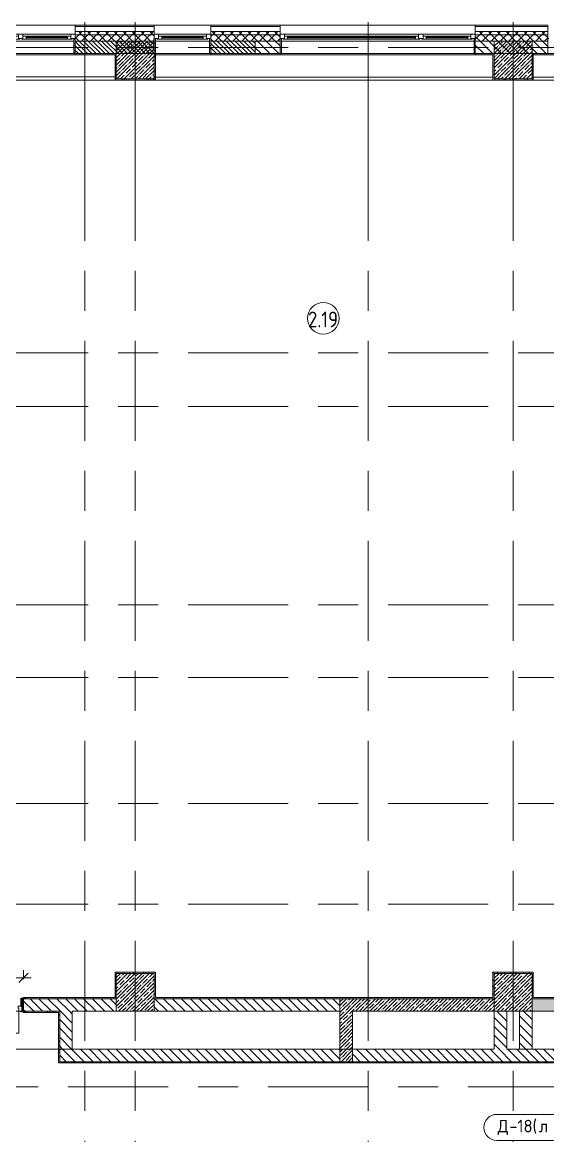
# Model space of a CAD drawing. Header units: millimetres. Extents: x 35363 to 232034, y -8553 to 29000.
# Drawn here: x 46666 to 55010, y 9724 to 27398 of the extents above; entities that cross this region are included whole.
import ezdxf

# ---------------------------------------------------------------- set-up
doc = ezdxf.new("R2010")
doc.units = ezdxf.units.MM
doc.linetypes.add('Осевая', pattern=[3175, 635, -476.25, 1587.5, -476.25])
for name, color, linetype, lineweight in [('A-ANNO-DIMS', 7, 'Continuous', 9), ('A-ANNO-DIMS-100', 7, 'Continuous', 9), ('A-AREA-IDEN', 7, 'Continuous', 9), ('A-DOOR', 7, 'Continuous', 9), ('A-DOOR-FRAM-2', 7, 'Continuous', 9), ('A-DOOR-IDEN', 7, 'Continuous', 9), ('A-GLAZ', 7, 'Continuous', 9), ('A-GLAZ-1', 7, 'Continuous', 13), ('A-WALL', 7, 'Continuous', 9), ('I-WALL', 7, 'Continuous', 9), ('S-COLS', 7, 'Continuous', 9), ('Оси', 7, 'Continuous', 9), ('Оси-2', 7, 'Осевая', 9)]:
    doc.layers.add(name, color=color, linetype=linetype, lineweight=lineweight)
for name, color, linetype, lineweight, true_color in [('A-DOOR-1', 1, 'Continuous', 9, 0xff0000), ('A-DOOR-2', 1, 'Continuous', 13, 0xff0000), ('A-DOOR-FRAM-1', 1, 'Continuous', 13, 0xff0000), ('A-WALL-1', 7, 'Continuous', 9, 0x3c3c3c), ('A-WALL-FNSH-1', 7, 'Continuous', 9, 0x3c3c3c)]:
    doc.layers.add(name, color=color, linetype=linetype, lineweight=lineweight, true_color=true_color)
doc.styles.add('GOST Common', font='GOST_Common.ttf', dxfattribs={"height": 200})
doc.styles.add('GOST Common_1', font='GOST_Common.ttf', dxfattribs={"width": 0.9, "height": 250})
doc.styles.add('ISOCPEUR', font='isocpeur.ttf', dxfattribs={"width": 0.9, "height": 250})
doc.dimstyles.new('ISO-2_5_0_9К_БОЛЬШОЙ', dxfattribs={"dimscale": 304.8, "dimtxt": 248.995294, "dimasz": 0.492126, "dimexe": 0.393701, "dimexo": 0.984252, "dimgap": 0, "dimtad": 1, "dimdec": 0, "dimrnd": 10, "dimzin": 0, "dimdsep": 46, "dimtxsty": 'ISOCPEUR', "dimblk1": 'OBLIQUE', "dimblk2": 'OBLIQUE', "dimsah": 1, "dimcen": 0.09, "dimdle": 0.393701, "dimazin": 0, "dimtfac": 1, "dimtdec": 4, "dimtix": 1, "dimtmove": 0, "dimatfit": 3, "dimfxl": 1, "dimtvp": 1, "dimtolj": 1, "dimtzin": 0, "dimarcsym": 2})
pattern_1 = [(135, (0, 0), (-70.71068, -70.71068), [])]
pattern_2 = [(45, (0, 0), (-57.02463, 57.02463), []), (45, (57.025, 0), (-57.02463, 57.02463), [100.806, -20.161, 3.353, -16.808])]
pattern_3 = [(45, (0, 0), (-70.71068, 70.71068), []), (135, (0, 0), (-70.71068, -70.71068), [])]
pattern_4 = [(0, (0, 0), (121.92, 30.48), [10.058, -81.382, 10.058, -81.382, -487.68]), (0, (0, 0), (121.92, 30.48), [-182.88, 10.058, -172.822, 10.058, -81.382, -213.36]), (0, (0, 0), (121.92, 30.48), [-457.2, 10.058, -50.902, 10.058, -142.342]), (120, (45.72, 15.24), (-87.356454, 90.345817), [10.058, -81.382, 10.058, -81.382, -487.68]), (120, (45.72, 15.24), (-87.356454, 90.345817), [-182.88, 10.058, -172.822, 10.058, -81.382, -213.36]), (120, (45.72, 15.24), (-87.356454, 90.345817), [-457.2, 10.058, -50.902, 10.058, -142.342]), (240, (60.96, 76.2), (-34.563546, -120.825817), [10.058, -81.382, 10.058, -81.382, -487.68]), (240, (60.96, 76.2), (-34.563546, -120.825817), [-182.88, 10.058, -172.822, 10.058, -81.382, -213.36]), (240, (60.96, 76.2), (-34.563546, -120.825817), [-457.2, 10.058, -50.902, 10.058, -142.342])]

# ---------------------------------------------------------------- blocks, each defined once
blk = doc.blocks.new('BSC_Колонна _Прямоугольная - 600х600-23205375-План заполнения и маркировки дверных проемов 2 этажа в осях 12-23')
at = {"layer": 'S-COLS'}
h = blk.add_hatch(dxfattribs=at)
h.set_pattern_fill('FP_23', color=256, style=0, pattern_type=2)
h.set_pattern_definition([(45, (-54460, -12000), (-57.02463, 57.02463), []), (45, (-54402.975, -12000), (-57.02463, 57.02463), [100.806, -20.161, 3.353, -16.808])])
h.paths.add_polyline_path([(-300, -300), (300, -300), (300, 300), (-300, 300)])
for p, q in [((300, 300), (-300, 300)), ((-300, 300), (-300, -300)), ((300, -300), (300, 300)), ((-300, -300), (300, -300))]:
    blk.add_line(p, q, dxfattribs=at)
blk = doc.blocks.new('120_Окно_СКБ_2Ст - 120_Окно_СКБ_2Ст 3100х2500 _мал_створка слева_ 2-19089248-План заполнения и маркировки дверных проемов 2 этажа в осях 12-23')
at = {"layer": 'A-GLAZ'}
for p, q in [((1550, -5), (-1550, -5)), ((-1530, -75), (-1500, -75)), ((-1430, -55), (600, -55)), ((600, -65), (-1430, -65)), ((670, -75), (700, -75)), ((770, -55), (1430, -55)), ((1430, -65), (770, -65)), ((1500, -75), (1530, -75))]:
    blk.add_line(p, q, dxfattribs=at)
at = {"layer": 'A-GLAZ-1'}
for p, q in [((-1550, -75), (-1550, -5)), ((-1550, -5), (-1480, -5)), ((-1480, -75), (-1550, -75)), ((-1480, -75), (-1500, -75)), ((-1500, -75), (-1500, -85)), ((-1500, -85), (670, -85)), ((670, -85), (-1500, -85)), ((-1480, -5), (-1480, -75)), ((650, -35), (-1480, -35)), ((-1480, -35), (-1480, -75)), ((-1430, -85), (-1430, -35)), ((600, -85), (600, -35)), ((650, -75), (650, -5)), ((650, -5), (720, -5)), ((650, -75), (650, -35)), ((720, -75), (650, -75)), ((670, -75), (650, -75)), ((670, -85), (670, -75)), ((720, -75), (700, -75)), ((700, -75), (700, -85)), ((700, -85), (1500, -85)), ((1500, -85), (700, -85)), ((720, -5), (720, -75)), ((1480, -35), (720, -35)), ((720, -35), (720, -75)), ((770, -85), (770, -35)), ((1430, -85), (1430, -35)), ((1480, -75), (1480, -5)), ((1480, -5), (1550, -5)), ((1480, -75), (1480, -35)), ((1550, -75), (1480, -75)), ((1500, -75), (1480, -75)), ((1500, -85), (1500, -75)), ((1550, -5), (1550, -75))]:
    blk.add_line(p, q, dxfattribs=at)
blk = doc.blocks.new('120_Окно_СКБ_1Ст - 120_Окно_СКБ_1Ст 900х2500_h_-19906774-План заполнения и маркировки дверных проемов 2 этажа в осях 12-23')
at = {"layer": 'A-GLAZ'}
for p, q in [((450, -5), (-450, -5)), ((-430, -75), (-400, -75)), ((-330, -55), (330, -55)), ((330, -65), (-330, -65)), ((400, -75), (430, -75))]:
    blk.add_line(p, q, dxfattribs=at)
at = {"layer": 'A-GLAZ-1'}
for p, q in [((-450, -75), (-450, -5)), ((-450, -5), (-380, -5)), ((-380, -75), (-450, -75)), ((-380, -75), (-400, -75)), ((-400, -75), (-400, -85)), ((-400, -85), (400, -85)), ((400, -85), (-400, -85)), ((-380, -5), (-380, -75)), ((380, -35), (-380, -35)), ((-380, -35), (-380, -75)), ((-330, -85), (-330, -35)), ((330, -85), (330, -35)), ((380, -75), (380, -5)), ((380, -5), (450, -5)), ((380, -75), (380, -35)), ((450, -75), (380, -75)), ((400, -75), (380, -75)), ((400, -85), (400, -75)), ((450, -5), (450, -75))]:
    blk.add_line(p, q, dxfattribs=at)
blk = doc.blocks.new('110_Дверь_СКБ_2Ст - Д-6_л__ ДОО_Дв_1450x2100h_Дверь из раздевальной в коридор-25835678-План заполнения и маркировки дверных проемов 2 этажа в осях 12-23')
at = {"layer": 'A-DOOR'}
h = blk.add_hatch(dxfattribs=at)
h.set_pattern_fill('FP_25', color=256, style=0, pattern_type=2)
h.set_pattern_definition([(135, (1576.41, 164.685), (-14.14214, -14.14214), []), (225, (1576.41, 164.685), (14.14214, -14.14214), [])])
h.paths.add_polyline_path([(737.5, 100), (712.5, 100), (712.5, -100), (737.5, -100)])
at = {"layer": 'A-DOOR-FRAM-2'}
h = blk.add_hatch(dxfattribs=at)
h.set_pattern_fill('FP_26', color=256, style=0, pattern_type=2)
h.set_pattern_definition([(45, (-546.384, 164.685), (-14.1421, 14.1421), []), (135, (-546.384, 164.685), (-14.1421, -14.1421), [])])
h.paths.add_polyline_path([(-687.5, -100), (-687.5, 100), (-712.5, 100), (-712.5, -100)])
at = {"layer": 'A-DOOR-1'}
for centre, radius, start, end in [((662.5, 100), 950, 90, 180), ((-637.5, 100), 350, 360, 90)]:
    blk.add_arc(centre, radius, start, end, dxfattribs=at)
at = {"layer": 'A-DOOR-2'}
for p, q in [((662.5, 1050), (612.5, 1050)), ((612.5, 1050), (612.5, 100)), ((662.5, 100), (662.5, 1050)), ((-637.5, 450), (-637.5, 100)), ((-587.5, 450), (-637.5, 450)), ((-587.5, 100), (-587.5, 450)), ((-637.5, 100), (-587.5, 100)), ((612.5, 100), (662.5, 100))]:
    blk.add_line(p, q, dxfattribs=at)
at = {"layer": 'A-DOOR-FRAM-1'}
for p, q in [((-672.5, 108), (-742.5, 108)), ((-742.5, 108), (-742.5, 100)), ((-742.5, 100), (-672.5, 100)), ((-687.5, 100), (-712.5, 100)), ((-712.5, 100), (-712.5, -100)), ((-637.5, 100), (-687.5, 100)), ((-687.5, 100), (-687.5, 20)), ((-687.5, -100), (-687.5, 100)), ((-687.5, 20), (-627.5, 20)), ((-672.5, 20), (-687.5, 20)), ((-687.5, 20), (-687.5, -100)), ((-672.5, 100), (-672.5, 108)), ((-672.5, -100), (-672.5, 20)), ((-637.5, 50), (-637.5, 100)), ((-627.5, 50), (-637.5, 50)), ((-627.5, 20), (-627.5, 50)), ((662.5, 50), (652.5, 50)), ((652.5, 50), (652.5, 20)), ((652.5, 20), (712.5, 20)), ((662.5, 100), (662.5, 50)), ((712.5, 100), (662.5, 100)), ((767.5, 108), (697.5, 108)), ((697.5, 108), (697.5, 100)), ((697.5, 100), (767.5, 100)), ((712.5, 20), (697.5, 20)), ((697.5, 20), (697.5, -100)), ((712.5, 20), (712.5, 100)), ((737.5, 100), (712.5, 100)), ((712.5, 100), (712.5, -100)), ((712.5, -100), (712.5, 20)), ((737.5, -100), (737.5, 100)), ((767.5, 100), (767.5, 108)), ((-672.5, -100), (-742.5, -100)), ((-742.5, -100), (-742.5, -108)), ((-742.5, -108), (-672.5, -108)), ((-712.5, -100), (-687.5, -100)), ((-687.5, -100), (-672.5, -100)), ((-672.5, -108), (-672.5, -100)), ((697.5, -100), (712.5, -100)), ((767.5, -100), (697.5, -100)), ((697.5, -100), (697.5, -108)), ((697.5, -108), (767.5, -108)), ((712.5, -100), (737.5, -100)), ((767.5, -108), (767.5, -100))]:
    blk.add_line(p, q, dxfattribs=at)
blk = doc.blocks.new('М_двери - Типоразмер_рамка-25223575-План заполнения и маркировки дверных проемов 2 этажа в осях 12-23')
at = {"layer": 'A-DOOR-IDEN'}
for p, q in [((4.5, 2.08), (-4.5, 2.08)), ((-4.5, -2.08), (4.5, -2.08))]:
    blk.add_line(p, q, dxfattribs=at)
for centre, start, end in [((-4.5, 0), 90, 270), ((4.5, 0), 270, 90)]:
    blk.add_arc(centre, 2.08, start, end, dxfattribs=at)
blk = doc.blocks.new('DIMBLOCK38-План заполнения и маркировки дверных проемов 2 этажа в осях 12-23')
at = {"layer": 'A-ANNO-DIMS-100'}
for p, q in [((45116, 12230), (46806, 12230)), ((45236, 12208), (45236, 12350)), ((45236, 12230), (45236, 12208)), ((46686, 12208), (46686, 12350)), ((46686, 12230), (46686, 12208))]:
    blk.add_line(p, q, dxfattribs=at)
at = {"layer": 'A-ANNO-DIMS-100', "lineweight": 20}
for p, q in [((45236, 12230), (45161, 12155)), ((45236, 12230), (45311, 12305)), ((46686, 12230), (46611, 12155)), ((46686, 12230), (46761, 12305))]:
    blk.add_line(p, q, dxfattribs=at)
at = {"layer": 'A-ANNO-DIMS-100', "color": 0, "insert": (45654, 12556), "char_height": 250, "width": 735.49, "attachment_point": 1, "line_spacing_factor": 1.149209, "style": 'ISOCPEUR'}
blk.add_mtext('1450', dxfattribs=at)
blk = doc.blocks.new('_Oblique')
at = {"color": 0, "linetype": 'ByBlock', "lineweight": -2}
blk.add_line((-0.5, -0.5), (0.5, 0.5), dxfattribs=at)
blk = doc.blocks.new('Марка_Помещения - Номер-25198446-План заполнения и маркировки дверных проемов 2 этажа в осях 12-23')
at = {"layer": 'A-AREA-IDEN'}
for start, end in [(360, 180), (180, 360)]:
    blk.add_arc((0, 0), 2.5, start, end, dxfattribs=at)

msp = doc.modelspace()

# ---------------------------------------------------------------- hatches: boundary and pattern name
at = {"layer": 'A-WALL'}
h = msp.add_hatch(dxfattribs=at)
h.set_pattern_fill('FP_21', color=256, style=0, pattern_type=2)
h.set_pattern_definition(pattern_3)
h.paths.add_polyline_path([(76340, 27200), (77850, 27200), (77850, 27250), (76340, 27250)])
h.paths.add_polyline_path([(84490.7, 27200), (84490.7, 27250), (80350, 27250), (80350, 27200), (81880.7, 27200)])
h.paths.add_polyline_path([(74240, 27200), (74240, 27250), (68860, 27250), (68860, 27200), (73888.3, 27200)])
h.paths.add_polyline_path([(60083, 27200), (61040, 27200), (61040, 27250), (59860, 27250), (59860, 27200)])
h.paths.add_polyline_path([(66160, 27200), (67960, 27200), (67960, 27250), (66160, 27250)])
h.paths.add_polyline_path([(64955.2, 27200), (65260, 27200), (65260, 27250), (64180, 27250), (64180, 27200), (64442.6, 27200)])
h.paths.add_polyline_path([(57160, 27200), (57160, 27250), (55909.9, 27250), (55909.9, 27200)])
h.paths.add_polyline_path([(53860.2, 27200), (55009.9, 27200), (55009.9, 27250), (53860.2, 27250)])
h.paths.add_polyline_path([(49910.8, 27200), (50760.2, 27200), (50760.2, 27250), (49660.3, 27250), (49660.3, 27200)])
h.paths.add_polyline_path([(47507, 27200), (48760.3, 27200), (48760.3, 27250), (47507, 27250)])
h.paths.add_polyline_path([(44098, 27200), (44407, 27200), (44407, 27250), (42010, 27250), (42010, 27200), (42644.9, 27200)])
h = msp.add_hatch(dxfattribs=at)
h.set_pattern_fill('FP_21', color=256, style=0, pattern_type=2)
h.set_pattern_definition(pattern_3)
h.paths.add_polyline_path([(81880.7, 27100), (84490.7, 27100), (84490.7, 27200), (80350, 27200), (80350, 27100), (81154.2, 27100)])
h.paths.add_polyline_path([(74040, 27100), (74240, 27100), (74240, 27200), (68860, 27200), (68860, 27100), (73888.3, 27100)])
h.paths.add_polyline_path([(76340, 27100), (77850, 27100), (77850, 27200), (76340, 27200)])
h.paths.add_polyline_path([(65260, 27100), (65260, 27200), (64180, 27200), (64180, 27100), (64955.2, 27100)])
h.paths.add_polyline_path([(66160, 27100), (67960, 27100), (67960, 27200), (66160, 27200)])
h.paths.add_polyline_path([(60083, 27100), (61040, 27100), (61040, 27200), (59860, 27200), (59860, 27100)])
h.paths.add_polyline_path([(53860.2, 27100), (55009.9, 27100), (55009.9, 27200), (53860.2, 27200)])
h.paths.add_polyline_path([(55909.9, 27100), (57160, 27100), (57160, 27200), (55909.9, 27200)])
h.paths.add_polyline_path([(42060, 27100), (44407, 27100), (44407, 27200), (42060, 27200)])
h.paths.add_polyline_path([(48760.3, 27100), (48760.3, 27200), (47507, 27200), (47507, 27100), (48457.6, 27100)])
h.paths.add_polyline_path([(49660.3, 27100), (50760.2, 27100), (50760.2, 27200), (49660.3, 27200)])
h = msp.add_hatch(dxfattribs=at)
h.set_pattern_fill('FP_20', color=256, style=0, pattern_type=2)
h.set_pattern_definition([(135, (0, 0), (-35.35534, -35.35534), [])])
h.paths.add_polyline_path([(49660.3, 26900), (50364.8, 26900), (50364.8, 27100), (49660.3, 27100)])
h.paths.add_polyline_path([(48760.3, 26900), (48760.3, 27100), (47507, 27100), (47507, 26900), (48457.6, 26900)])
h.paths.add_polyline_path([(44407, 26900), (44407, 27100), (42760, 27100), (42760, 26900), (44098, 26900)])
at = {"layer": 'I-WALL'}
h = msp.add_hatch(dxfattribs=at)
h.set_pattern_fill('FP_58', color=256, style=0, pattern_type=2)
h.set_pattern_definition(pattern_4)
h.paths.add_polyline_path([(47487, 26900), (47507, 26900), (47507, 27140), (47487, 27140)])
h = msp.add_hatch(dxfattribs=at)
h.set_pattern_fill('FP_58', color=256, style=0, pattern_type=2)
h.set_pattern_definition(pattern_4)
h.paths.add_polyline_path([(48760.3, 26900), (48780.3, 26900), (48780.3, 27140), (48760.3, 27140)])
h = msp.add_hatch(dxfattribs=at)
h.set_pattern_fill('FP_58', color=256, style=0, pattern_type=2)
h.set_pattern_definition(pattern_4)
h.paths.add_polyline_path([(49640.3, 26900), (49660.3, 26900), (49660.3, 27140), (49640.3, 27140)])
h = msp.add_hatch(dxfattribs=at)
h.set_pattern_fill('FP_19', color=256, style=0, pattern_type=2)
h.set_pattern_definition(pattern_1)
h.paths.add_polyline_path([(84200, 26900), (84200, 27100), (81150, 27100), (81150, 26900), (84100.7, 26900)])
h.paths.add_polyline_path([(77590, 26900), (77850, 26900), (77850, 27100), (77250, 27100), (77250, 26900), (77521.2, 26900)])
h.paths.add_polyline_path([(80350, 26900), (80650, 26900), (80650, 27100), (80350, 27100)])
h.paths.add_polyline_path([(70310, 26900), (70310, 27100), (68860, 27100), (68860, 26900), (70255.3, 26900)])
h.paths.add_polyline_path([(73161.7, 26900), (73540, 26900), (73540, 27100), (70810, 27100), (70810, 26900)])
h.paths.add_polyline_path([(74040, 26900), (74240, 26900), (74240, 27100), (74040, 27100)])
h.paths.add_polyline_path([(76340, 26900), (76750, 26900), (76750, 27100), (76340, 27100)])
h.paths.add_polyline_path([(66789, 26900), (67960, 26900), (67960, 27100), (66760, 27100), (66760, 26900), (66780, 26900)])
h.paths.add_polyline_path([(59860, 26900), (61060, 26900), (61060, 27100), (59860, 27100)])
h.paths.add_polyline_path([(64160, 26900), (65260, 26900), (65260, 27100), (64160, 27100)])
h.paths.add_polyline_path([(57160, 26900), (57160, 27100), (55909.9, 27100), (55909.9, 26900)])
h.paths.add_polyline_path([(54270.3, 26900), (55009.9, 26900), (55009.9, 27100), (53860.2, 27100), (53860.2, 26900), (54160, 26900)])
h.paths.add_polyline_path([(50760.2, 26900), (50760.2, 27100), (50364.8, 27100), (50364.8, 26900)])
h = msp.add_hatch(dxfattribs=at)
h.set_pattern_fill('FP_58', color=256, style=0, pattern_type=2)
h.set_pattern_definition(pattern_4)
h.paths.add_polyline_path([(50760.2, 26900), (50780.2, 26900), (50780.2, 27140), (50760.2, 27140)])
h = msp.add_hatch(dxfattribs=at)
h.set_pattern_fill('FP_58', color=256, style=0, pattern_type=2)
h.set_pattern_definition(pattern_4)
h.paths.add_polyline_path([(53860.2, 26900), (53860.2, 27140), (53840.2, 27140), (53840.2, 26900)])
h = msp.add_hatch(dxfattribs=at)
h.set_pattern_fill('FP_58', color=256, style=0, pattern_type=2)
h.set_pattern_definition(pattern_4)
h.paths.add_polyline_path([(42780, 26880), (44407, 26880), (44407, 26900), (42780, 26900)])
h.paths.add_polyline_path([(48160, 26880), (48160, 26900), (47507, 26900), (47507, 26880)])
h = msp.add_hatch(dxfattribs=at)
h.set_pattern_fill('FP_58', color=256, style=0, pattern_type=2)
h.set_pattern_definition(pattern_4)
h.paths.add_polyline_path([(48140, 26500), (48160, 26500), (48160, 26880), (48140, 26880)])
h = msp.add_hatch(dxfattribs=at)
h.set_pattern_fill('FP_58', color=256, style=0, pattern_type=2)
h.set_pattern_definition(pattern_4)
h.paths.add_polyline_path([(48780, 26490), (48780, 26870), (48760, 26870), (48760, 26490)])
h = msp.add_hatch(dxfattribs=at)
h.set_pattern_fill('FP_58', color=256, style=0, pattern_type=2)
h.set_pattern_definition(pattern_4)
h.paths.add_polyline_path([(48760.3, 26485), (48780.3, 26485), (48780.3, 26880), (48760.3, 26880)])
h = msp.add_hatch(dxfattribs=at)
h.set_pattern_fill('FP_58', color=256, style=0, pattern_type=2)
h.set_pattern_definition(pattern_4)
h.paths.add_polyline_path([(54140, 26880), (54140, 26900), (53860.2, 26900), (53860.2, 26880)])
h.paths.add_polyline_path([(49910.8, 26880), (50760.2, 26880), (50760.2, 26900), (49660.3, 26900), (49660.3, 26880)])
h = msp.add_hatch(dxfattribs=at)
h.set_pattern_fill('FP_58', color=256, style=0, pattern_type=2)
h.set_pattern_definition(pattern_4)
h.paths.add_polyline_path([(54140, 26500), (54160, 26500), (54160, 26900), (54140, 26900), (54140, 26879)])
h = msp.add_hatch(dxfattribs=at)
h.set_pattern_fill('FP_58', color=256, style=0, pattern_type=2)
h.set_pattern_definition(pattern_4)
h.paths.add_polyline_path([(60140, 26880), (60140, 26900), (54760, 26900), (54760, 26880), (60083, 26880)])
h = msp.add_hatch(dxfattribs=at)
h.set_pattern_fill('FP_58', color=256, style=0, pattern_type=2)
h.set_pattern_definition(pattern_4)
h.paths.add_polyline_path([(54760, 26500), (54780, 26500), (54780, 26880), (54760, 26880)])
h = msp.add_hatch(dxfattribs=at)
h.set_pattern_fill('FP_58', color=256, style=0, pattern_type=2)
h.set_pattern_definition(pattern_4)
h.paths.add_polyline_path([(48457.6, 26480), (48760, 26480), (48760, 26500), (48140, 26500), (48140, 26480)])
h = msp.add_hatch(dxfattribs=at)
h.set_pattern_fill('FP_58', color=256, style=0, pattern_type=2)
h.set_pattern_definition(pattern_4)
h.paths.add_polyline_path([(54760, 26479), (54781, 26480), (54780, 26500), (54140, 26500), (54140, 26480), (54754, 26479)])
h = msp.add_hatch(dxfattribs=at)
h.set_pattern_fill('FP_58', color=256, style=0, pattern_type=2)
h.set_pattern_definition(pattern_4)
h.paths.add_polyline_path([(48160, 11920), (48160, 12320), (48140, 12320), (48140, 11920)])
h = msp.add_hatch(dxfattribs=at)
h.set_pattern_fill('FP_58', color=256, style=0, pattern_type=2)
h.set_pattern_definition(pattern_4)
h.paths.add_polyline_path([(48780, 12300), (48780, 12320), (48160, 12320), (48160, 12300), (48760, 12300)])
h = msp.add_hatch(dxfattribs=at)
h.set_pattern_fill('FP_58', color=256, style=0, pattern_type=2)
h.set_pattern_definition(pattern_4)
h.paths.add_polyline_path([(48780, 11900), (48780, 12300), (48760, 12300), (48760, 11900)])
h = msp.add_hatch(dxfattribs=at)
h.set_pattern_fill('FP_58', color=256, style=0, pattern_type=2)
h.set_pattern_definition(pattern_4)
h.paths.add_polyline_path([(54140, 11920), (54160, 11920), (54160, 12320), (54140, 12320), (54140, 12300)])
h = msp.add_hatch(dxfattribs=at)
h.set_pattern_fill('FP_58', color=256, style=0, pattern_type=2)
h.set_pattern_definition(pattern_4)
h.paths.add_polyline_path([(54780, 12300), (54780, 12320), (54160, 12320), (54160, 12300), (54760, 12300)])
h = msp.add_hatch(dxfattribs=at)
h.set_pattern_fill('FP_58', color=256, style=0, pattern_type=2)
h.set_pattern_definition(pattern_4)
h.paths.add_polyline_path([(54780, 11900), (54780, 12300), (54760, 12300), (54760, 11900)])
h = msp.add_hatch(dxfattribs=at)
h.set_pattern_fill('FP_19', color=256, style=0, pattern_type=2)
h.set_pattern_definition(pattern_1)
h.paths.add_polyline_path([(51710, 11700), (51710, 11900), (48760, 11900), (48760, 11700), (49910.8, 11700)])
h.paths.add_polyline_path([(44560.7, 11700), (45235.7, 11700), (45235.7, 11900), (42760, 11900), (42760, 11700), (44098, 11700)])
h.paths.add_polyline_path([(46685.7, 11700), (48160, 11700), (48160, 11900), (46685.7, 11900)])
h = msp.add_hatch(dxfattribs=at)
h.set_pattern_fill('FP_58', color=256, style=0, pattern_type=2)
h.set_pattern_definition(pattern_4)
h.paths.add_polyline_path([(47004.4, 11900), (48160, 11900), (48160, 11920), (46685.7, 11920), (46685.7, 11908), (46715.7, 11908), (46715.7, 11900)])
h.paths.add_polyline_path([(45205.7, 11900), (45205.7, 11908), (45235.7, 11908), (45235.7, 11920), (42780, 11920), (42780, 11900), (44098, 11900)])
h = msp.add_hatch(dxfattribs=at)
h.set_pattern_fill('FP_58', color=256, style=0, pattern_type=2)
h.set_pattern_definition(pattern_4)
h.paths.add_polyline_path([(51710, 11900), (54160, 11900), (54160, 11920), (48780, 11920), (48780, 11900), (49910.8, 11900)])
h = msp.add_hatch(dxfattribs=at)
h.set_pattern_fill('FP_17', color=256, style=0, pattern_type=2)
h.set_pattern_definition(pattern_2)
h.paths.add_polyline_path([(51910, 10900), (51910, 11900), (51710, 11900), (51710, 10900)])
h = msp.add_hatch(dxfattribs=at)
h.set_pattern_fill('FP_17', color=256, style=0, pattern_type=2)
h.set_pattern_definition(pattern_2)
h.paths.add_polyline_path([(52817.1, 11700), (54160, 11700), (54160, 11900), (51910, 11900), (51910, 11700)])
h = msp.add_hatch(dxfattribs=at)
h.set_pattern_fill('FP_17', color=256, style=0, pattern_type=2)
h.set_pattern_definition(pattern_2)
h.paths.add_polyline_path([(61960, 11700), (66160, 11700), (66160, 11900), (60760, 11900), (60760, 11700), (61536.2, 11700)])
h.paths.add_polyline_path([(58629.8, 11700), (60160, 11700), (60160, 11900), (54760, 11900), (54760, 11700), (58339.2, 11700)])
h = msp.add_hatch(dxfattribs=at)
h.set_pattern_fill('FP_58', color=256, style=0, pattern_type=2)
h.set_pattern_definition(pattern_4)
h.paths.add_polyline_path([(58629.8, 11900), (60160, 11900), (60160, 11920), (54780, 11920), (54780, 11900), (55723.5, 11900)])
h = msp.add_hatch(dxfattribs=at)
h.set_pattern_fill('FP_58', color=256, style=0, pattern_type=2)
h.set_pattern_definition(pattern_4)
h.paths.add_polyline_path([(44780.7, 11680), (45235.7, 11680), (45235.7, 11692), (45205.7, 11692), (45205.7, 11700), (44760.7, 11700), (44760.7, 11680)])
h.paths.add_polyline_path([(47004.4, 11680), (47240.7, 11680), (47240.7, 11700), (46715.7, 11698.9), (46715.7, 11692), (46685.7, 11692), (46685.7, 11680), (46715.7, 11680)])
h = msp.add_hatch(dxfattribs=at)
h.set_pattern_fill('FP_58', color=256, style=0, pattern_type=2)
h.set_pattern_definition(pattern_4)
h.paths.add_polyline_path([(47260.7, 10900), (47260.7, 11700), (47240.7, 11700), (47240.7, 10900)])
h = msp.add_hatch(dxfattribs=at)
h.set_pattern_fill('FP_19', color=256, style=0, pattern_type=2)
h.set_pattern_definition(pattern_1)
h.paths.add_polyline_path([(47260.7, 11100), (47460.7, 11100), (47460.7, 11700), (47260.7, 11700)])
h = msp.add_hatch(dxfattribs=at)
h.set_pattern_fill('FP_19', color=256, style=0, pattern_type=2)
h.set_pattern_definition(pattern_1)
h.paths.add_polyline_path([(54360, 11100), (54360, 11700), (54160, 11700), (54160, 11100)])
h = msp.add_hatch(dxfattribs=at)
h.set_pattern_fill('FP_19', color=256, style=0, pattern_type=2)
h.set_pattern_definition(pattern_1)
h.paths.add_polyline_path([(54760, 11100), (54760, 11700), (54560, 11700), (54560, 11100)])
h = msp.add_hatch(dxfattribs=at)
h.set_pattern_fill('FP_19', color=256, style=0, pattern_type=2)
h.set_pattern_definition(pattern_1)
h.paths.add_polyline_path([(55500, 10900), (55500, 11100), (51910, 11100), (51910, 10900), (52817.1, 10900)])
h.paths.add_polyline_path([(58440, 10900), (58440, 11100), (58230, 11100), (58230, 10900)])
h.paths.add_polyline_path([(61160, 10900), (61160, 11100), (59340, 11100), (59340, 10900), (60083, 10900)])
h.paths.add_polyline_path([(51710, 10900), (51710, 11100), (47260.7, 11100), (47260.7, 10900), (49910.8, 10900)])
h.paths.add_polyline_path([(57530, 10900), (57530, 11100), (57310, 11100), (57310, 10900)])
h.paths.add_polyline_path([(56610, 10900), (56610, 11100), (56400, 11100), (56400, 10900)])
h = msp.add_hatch(dxfattribs=at)
h.set_pattern_fill('FP_58', color=256, style=0, pattern_type=2)
h.set_pattern_definition(pattern_4)
h.paths.add_polyline_path([(56610, 10880), (56610, 10900), (56400, 10900), (56400, 10880)])
h.paths.add_polyline_path([(55700, 10880), (55700, 10900), (47240.7, 10900), (47240.7, 10880), (52817.1, 10880)])
h.paths.add_polyline_path([(61360, 10880), (61360, 10900), (59140, 10900), (59140, 10880), (60083, 10880)])
h.paths.add_polyline_path([(57530, 10880), (57530, 10900), (57310, 10900), (57310, 10880)])
h.paths.add_polyline_path([(58230, 10880), (58440, 10880), (58440, 10900), (58230, 10900)])
at = {"layer": 'S-COLS'}
h = msp.add_hatch(dxfattribs=at)
h.set_pattern_fill('FP_17', color=256, style=0, pattern_type=2)
h.set_pattern_definition(pattern_2)
h.paths.add_polyline_path([(48457.6, 26500), (48760, 26500), (48760, 27100), (48160, 27100), (48160, 26500)])
h = msp.add_hatch(dxfattribs=at)
h.set_pattern_fill('FP_17', color=256, style=0, pattern_type=2)
h.set_pattern_definition(pattern_2)
h.paths.add_polyline_path([(54270.3, 26500), (54760, 26500), (54760, 27100), (54160, 27100), (54160, 26500)])
h = msp.add_hatch(dxfattribs=at)
h.set_pattern_fill('FP_17', color=256, style=0, pattern_type=2)
h.set_pattern_definition(pattern_2)
h.paths.add_polyline_path([(48760, 11700), (48760, 12300), (48160, 12300), (48160, 11700)])

# ---------------------------------------------------------------- linework, layer by layer
at = {"layer": 'A-WALL'}
for p, q in [((44407, 27350), (47507, 27350)), ((48760.3, 27330), (47507, 27330)), ((48760.3, 27250), (47507, 27250)), ((48760.3, 27350), (49660.3, 27350)), ((50760.2, 27330), (49660.3, 27330)), ((50760.2, 27250), (49660.3, 27250)), ((50760.2, 27350), (53860.2, 27350)), ((55009.9, 27330), (53860.2, 27330)), ((55009.9, 27250), (53860.2, 27250)), ((47487, 27100), (44427, 27100)), ((48760.3, 27200), (47507, 27200)), ((48760.3, 27100), (47507, 27100)), ((47507, 27100), (48760.3, 27100)), ((49640.3, 27100), (48780.3, 27100)), ((50760.2, 27200), (49660.3, 27200)), ((50364.8, 27100), (49660.3, 27100)), ((49660.3, 27100), (50760.2, 27100)), ((50364.8, 26900), (50364.8, 27100)), ((55009.9, 27200), (53860.2, 27200)), ((55009.9, 27100), (53860.2, 27100)), ((54140, 26900), (53860.2, 26900)), ((54780, 26500), (54780, 26880)), ((54140, 26480), (54754, 26480)), ((54754, 26480), (54754, 26479)), ((54780, 26500), (54781, 26500)), ((48140, 12320), (48140, 11920)), ((48780, 12300), (48780, 11920)), ((54780, 12320), (54780, 11920)), ((48160, 11900), (46715.7, 11900)), ((48760, 11900), (54160, 11900)), ((54140, 11920), (48781, 11920)), ((54780, 11920), (60140, 11920)), ((47260.7, 11700), (46715.7, 11700)), ((47240.7, 10900), (47240.7, 11680)), ((55700, 10900), (47260.7, 10900))]:
    msp.add_line(p, q, dxfattribs=at)
at = {"layer": 'A-WALL-1'}
for p, q in [((47507, 26880), (47507, 27330)), ((48760.3, 27330), (48760.3, 26900)), ((49660.3, 26880), (49660.3, 27330)), ((50760.2, 26880), (50760.2, 27330)), ((53860.2, 27330), (53860.2, 26880)), ((55009.9, 27330), (55009.9, 26900)), ((47507, 27140), (47487, 27140)), ((47487, 27140), (47487, 26900)), ((48780.3, 27140), (48760.3, 27140)), ((49660.3, 27140), (49640.3, 27140)), ((49640.3, 27140), (49640.3, 26900)), ((50780.2, 27140), (50760.2, 27140)), ((53860.2, 27140), (53840.2, 27140)), ((53840.2, 27140), (53840.2, 26900)), ((55029.9, 27140), (55009.9, 27140)), ((47487, 26900), (48780.3, 26900)), ((48160, 26880), (48140, 26880)), ((48140, 26880), (48140, 26859.5)), ((48160, 26500), (48160, 26900)), ((48760, 26870), (48760, 26500)), ((48780, 26870), (48760, 26870)), ((48760.3, 26880), (48760.3, 26485)), ((48780.3, 26880), (48760.3, 26880)), ((48780.3, 26900), (48780.3, 26900)), ((49640.3, 26900), (50364.8, 26900)), ((50760.2, 26900), (49660.3, 26900)), ((49660.3, 26880), (50760.2, 26880)), ((50760.2, 26900), (50780.2, 26900)), ((50780.2, 26900), (50780.2, 26900)), ((53840.2, 26900), (53860.2, 26900)), ((53860.2, 26880), (54140, 26880)), ((66160, 26900), (54140, 26900)), ((54140, 26880), (54140, 26879)), ((54160, 26500), (54160, 26900)), ((54760, 26900), (54760, 26500)), ((54780, 26880), (59860, 26880)), ((55009.9, 26900), (55029.9, 26900)), ((48140, 26480), (48760, 26480)), ((48760, 26500), (48160, 26500)), ((48760, 26490), (48780, 26490)), ((48760, 26480), (48760, 26490)), ((48760.3, 26485), (48780.3, 26485)), ((54760, 26500), (54160, 26500)), ((54760, 26479), (54780, 26479)), ((54781, 26480), (54781, 26500)), ((48780, 12320), (48140, 12320)), ((48160, 11700), (48160, 12300)), ((48160, 12300), (48760, 12300)), ((48760, 12300), (48760, 11700)), ((54140, 12320), (54140, 11920)), ((54780, 12320), (54140, 12320)), ((46685.7, 11920), (46685.7, 11908)), ((48140, 11920), (48139, 11920)), ((51710, 11900), (51710, 10900)), ((60160, 11900), (54760, 11900)), ((46685.7, 11692), (46685.7, 11680)), ((47239.7, 11680), (47240.7, 11680)), ((47260.7, 11700), (47260.7, 10900)), ((47460.7, 11700), (48160, 11700)), ((47460.7, 11100), (47460.7, 11700)), ((48760, 11700), (51710, 11700)), ((51910, 10900), (51910, 11700)), ((51910, 11700), (54160, 11700)), ((54160, 11700), (54160, 11100)), ((54360, 11100), (54360, 11700)), ((54560, 11700), (54560, 11100)), ((54760, 11100), (54760, 11700)), ((54760, 11700), (55500, 11700)), ((51710, 11100), (47460.7, 11100)), ((54160, 11100), (51910, 11100)), ((54560, 11100), (54360, 11100)), ((55500, 11100), (54760, 11100)), ((47239.7, 10880), (55700, 10880))]:
    msp.add_line(p, q, dxfattribs=at)
at = {"layer": 'A-WALL-FNSH-1'}
for p, q in [((48760.3, 27350), (47507, 27350)), ((47507, 27350), (47507, 27330)), ((48760.3, 27330), (48760.3, 27350)), ((50760.2, 27350), (49660.3, 27350)), ((49660.3, 27350), (49660.3, 27330)), ((50760.2, 27330), (50760.2, 27350)), ((55009.9, 27350), (53860.2, 27350)), ((53860.2, 27350), (53860.2, 27330)), ((55009.9, 27330), (55009.9, 27350)), ((47487, 27140), (47486, 27140)), ((47486, 27140), (47486, 26900)), ((48781.3, 27140), (48780.3, 27140)), ((48780.3, 27140), (48780.3, 26900)), ((48781.3, 26900), (48781.3, 27140)), ((49640.3, 27140), (49639.3, 27140)), ((49639.3, 27140), (49639.3, 26900)), ((50781.2, 27140), (50780.2, 27140)), ((50780.2, 27140), (50780.2, 26900)), ((50781.2, 26900), (50781.2, 27140)), ((53840.2, 27140), (53839.2, 27140)), ((53839.2, 27140), (53839.2, 26900)), ((47486, 26900), (47487, 26900)), ((48140, 26880), (47507, 26880)), ((47507, 26880), (47507, 26879)), ((47507, 26879), (48140, 26879)), ((48781, 26870), (48780, 26870)), ((48780, 26870), (48780, 26480)), ((48781.3, 26900), (48780.3, 26900)), ((48780.3, 26900), (48780.3, 26480)), ((48780.3, 26900), (48781.3, 26900)), ((48781, 26480), (48781, 26870)), ((48781.3, 26529), (48781.3, 26900)), ((49639.3, 26900), (49640.3, 26900)), ((50760.2, 26880), (49660.3, 26880)), ((49660.3, 26880), (49660.3, 26879)), ((49660.3, 26879), (50760.2, 26879)), ((50760.2, 26879), (50760.2, 26880)), ((50780.2, 26900), (50781.2, 26900)), ((53839.2, 26900), (53840.2, 26900)), ((54140, 26880), (53860.2, 26880)), ((53860.2, 26880), (53860.2, 26879)), ((53860.2, 26879), (54139, 26879)), ((54139, 26879), (54139, 26529)), ((54140, 26480), (54140, 26879)), ((54780, 26900), (54780, 26880)), ((54781, 26880), (54781, 26900)), ((54781, 26500), (54781, 26879)), ((54781, 26879), (55009.9, 26879)), ((55009.9, 26879), (55009.9, 26880)), ((48139, 26859.5), (48139, 26479)), ((48140, 26859.5), (48139, 26859.5)), ((48140, 26480), (48140, 26859.5)), ((48139, 26479), (48781.3, 26479)), ((48780, 26480), (48760, 26480)), ((54139, 26479), (54760, 26479)), ((54781, 26479), (54781, 26480)), ((48781, 12321), (48139, 12321)), ((48139, 12321), (48139, 11921)), ((48780, 12320), (48780, 12300)), ((48781, 11920), (48781, 12321)), ((54781, 12321), (54139, 12321)), ((54139, 12321), (54139, 11921)), ((54781, 11920), (54781, 12321)), ((48139, 11921), (46685.7, 11921)), ((46685.7, 11921), (46685.7, 11920)), ((46685.7, 11920), (48139, 11920)), ((54139, 11921), (48780, 11921)), ((48780, 11920), (48781, 11920)), ((60139, 11921), (54780, 11921)), ((47239.7, 11680), (46685.7, 11680)), ((46685.7, 11680), (46685.7, 11679)), ((46685.7, 11679), (47239.7, 11679)), ((47239.7, 10879), (47239.7, 11680)), ((47239.7, 10879), (55700, 10879)), ((47240.7, 10880), (47240.7, 10900))]:
    msp.add_line(p, q, dxfattribs=at)
at = {"layer": 'I-WALL'}
for p, q in [((44427, 27100), (47487, 27100)), ((48780.3, 27100), (49640.3, 27100)), ((50780.2, 27100), (53840.2, 27100)), ((47507, 26880), (44407, 26880)), ((47507, 26880), (44407, 26880)), ((47507, 26879), (44407, 26879)), ((44427, 26900), (47486, 26900)), ((48760.3, 26880), (48760.3, 26900)), ((49660.3, 26880), (48780.3, 26880)), ((48780.3, 26880), (49660.3, 26880)), ((49660.3, 26879), (48780.3, 26879)), ((48781.3, 26900), (49640.3, 26900)), ((53860.2, 26880), (50760.2, 26880)), ((53860.2, 26880), (50760.2, 26880)), ((53860.2, 26879), (50760.2, 26879)), ((53840.2, 26900), (50781.2, 26900)), ((55909.9, 26879), (55009.9, 26879)), ((42781, 26530), (48140, 26530)), ((48781.3, 26529), (54139, 26529)), ((48781.3, 26529), (48781.3, 26479)), ((54139, 26479), (54139, 26529)), ((54780, 26529), (60140, 26529)), ((48140, 26480), (42781, 26480)), ((54139, 26479), (48781.3, 26479)), ((60140, 26479), (54780, 26479))]:
    msp.add_line(p, q, dxfattribs=at)
at = {"layer": 'S-COLS'}
for p, q in [((48760, 27100), (48160, 27100)), ((48160, 27100), (48160, 26500)), ((48760, 26500), (48760, 27100)), ((54760, 27100), (54160, 27100)), ((54160, 27100), (54160, 26500)), ((54760, 26500), (54760, 27100)), ((48160, 26500), (48760, 26500)), ((54160, 26500), (54760, 26500)), ((48760, 12300), (48160, 12300)), ((48160, 12300), (48160, 11900)), ((48760, 11900), (48760, 12300)), ((48160, 11900), (48160, 11700)), ((48760, 11700), (48760, 11900)), ((48160, 11700), (48760, 11700))]:
    msp.add_line(p, q, dxfattribs=at)
at = {"layer": 'Оси'}
for p, q in [((47660, 24898.1), (47660, 27398.1)), ((48460, 24898.1), (48460, 27398.1)), ((52160, 24898.1), (52160, 27398.1)), ((54460, 24898.1), (54460, 27398.1))]:
    msp.add_line(p, q, dxfattribs=at)
at = {"layer": 'Оси-2'}
for p, q in [((38663.4, 27000), (82200, 27000)), ((47660, 593.7), (47660, 24898.1)), ((48460, 593.7), (48460, 24898.1)), ((52160, 593.7), (52160, 24898.1)), ((54460, 593.7), (54460, 24898.1)), ((38663.4, 22150), (82200, 22150)), ((38663.4, 21300), (82200, 21300)), ((38663.4, 18150), (82200, 18150)), ((38663.4, 17000), (82200, 17000)), ((38663.4, 15000), (81600, 15000)), ((38663.4, 13400), (81600, 13400)), ((38663.4, 11100), (82200, 11100)), ((39933.4, 10500), (82200, 10500))]:
    msp.add_line(p, q, dxfattribs=at)

# ---------------------------------------------------------------- block references
at = {"layer": 'A-AREA-IDEN', "xscale": 99.99999999999993, "yscale": 99.99999999999993, "zscale": 99.99999999999993}
msp.add_blockref('Марка_Помещения - Номер-25198446-План заполнения и маркировки дверных проемов 2 этажа в осях 12-23', (51446.9, 22697.9), dxfattribs=at)
at = {"layer": 'A-DOOR-1', "rotation": 180}
msp.add_blockref('110_Дверь_СКБ_2Ст - Д-6_л__ ДОО_Дв_1450x2100h_Дверь из раздевальной в коридор-25835678-План заполнения и маркировки дверных проемов 2 этажа в осях 12-23', (45973.2, 11800), dxfattribs=at)
at = {"layer": 'A-DOOR-IDEN', "xscale": 99.99999999999993, "yscale": 99.99999999999993, "zscale": 99.99999999999993}
msp.add_blockref('М_двери - Типоразмер_рамка-25223575-План заполнения и маркировки дверных проемов 2 этажа в осях 12-23', (54653.7, 9855.8), dxfattribs=at)
at = {"layer": 'A-GLAZ'}
for name, p in [('120_Окно_СКБ_2Ст - 120_Окно_СКБ_2Ст 3100х2500 _мал_створка слева_ 2-19089248-План заполнения и маркировки дверных проемов 2 этажа в осях 12-23', (45957, 27215)), ('120_Окно_СКБ_1Ст - 120_Окно_СКБ_1Ст 900х2500_h_-19906774-План заполнения и маркировки дверных проемов 2 этажа в осях 12-23', (49210.3, 27215)), ('120_Окно_СКБ_2Ст - 120_Окно_СКБ_2Ст 3100х2500 _мал_створка слева_ 2-19089248-План заполнения и маркировки дверных проемов 2 этажа в осях 12-23', (52310.2, 27215))]:
    msp.add_blockref(name, p, dxfattribs=at)
at = {"layer": 'S-COLS'}
msp.add_blockref('BSC_Колонна _Прямоугольная - 600х600-23205375-План заполнения и маркировки дверных проемов 2 этажа в осях 12-23', (54460, 12000), dxfattribs=at)

# ---------------------------------------------------------------- texts
at = {"layer": 'A-AREA-IDEN', "insert": (51205, 22806.5), "char_height": 250, "width": 606.076, "attachment_point": 1, "style": 'GOST Common_1'}
msp.add_mtext('2.19', dxfattribs=at)
at = {"layer": 'A-DOOR-IDEN', "char_height": 200, "attachment_point": 1, "style": 'GOST Common'}
for s, insert, width in [('\\fGOST Common|b0|i0|c204|p34|;Д', (54214.5, 9977), 224.472), ('-18(', (54399.7, 9977), 569.198), ('\\fGOST Common|b0|i0|c204|p34|;л', (54869.3, 9977), 168.354)]:
    msp.add_mtext(s, dxfattribs=dict(at, insert=insert, width=width))

# ---------------------------------------------------------------- dimensions: what is measured, and where the dimension line sits
at = {"layer": 'A-ANNO-DIMS'}
dim = msp.add_linear_dim(base=(46685.7, 12229.6), p1=(45235.7, 11908), p2=(46685.7, 11908), dimstyle='ISO-2_5_0_9К_БОЛЬШОЙ', override={"dimpost": '<>', "dimfxl": 1450}, dxfattribs=at)
dim.commit()
dim.dimension.update_dxf_attribs({"geometry": 'DIMBLOCK38-План заполнения и маркировки дверных проемов 2 этажа в осях 12-23', "text_midpoint": (45960.7, 12354.6)})

doc.saveas('drawing.dxf')
